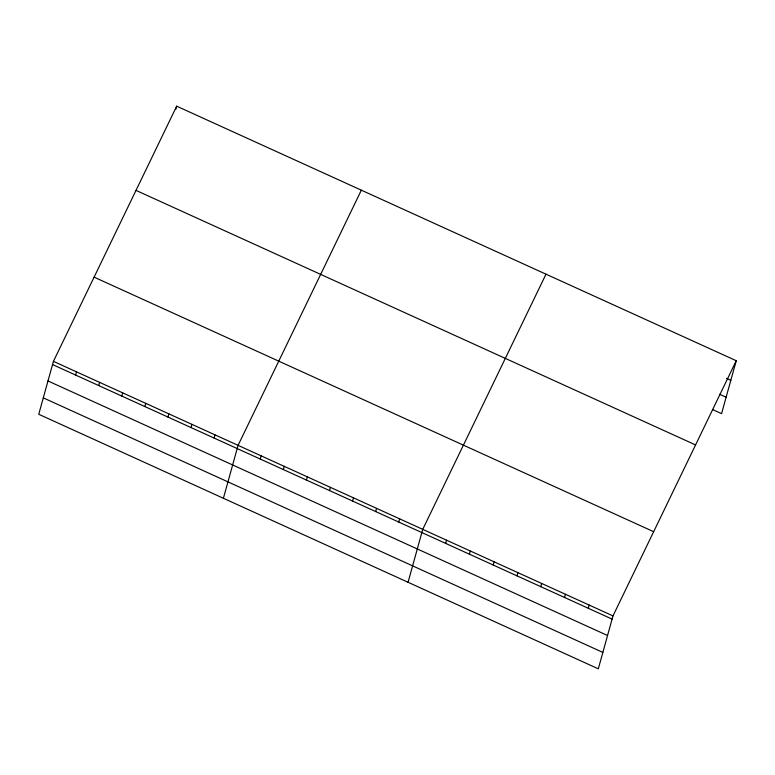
<?xml version="1.0" encoding="UTF-8"?>
<svg xmlns="http://www.w3.org/2000/svg" width="775" height="775" viewBox="0 0 775 775"><rect width="100%" height="100%" fill="white"/><g stroke="black" fill="none" stroke-linecap="round" stroke-linejoin="round"><path stroke-width="1.16" d="M53.427 361.353L38.75 414.276L598.31 668.825L612.986 615.902L736.25 360.724L176.69 106.175L53.427 361.353L612.986 615.902M75.621 375.061L76.512 371.855M98.706 385.553L99.587 382.356M175.799 109.372L176.69 106.175M121.782 396.054L122.673 392.857M144.867 406.555L145.748 403.358M167.952 417.057L168.834 413.86M191.028 427.558L191.919 424.361M214.113 438.059L214.995 434.862M223.403 498.277L238.08 445.354L361.344 190.175M260.274 459.062L261.165 455.855M283.359 469.563L284.241 466.356M306.435 480.054L307.326 476.858M329.52 490.556L330.412 487.359M352.606 501.057L353.487 497.86M375.681 511.558L376.573 508.361M398.767 522.059L399.658 518.863M408.057 582.277L422.733 529.364L545.997 274.176M445.635 543.382L446.516 540.175M469.408 554.193L470.299 550.996M493.191 565.014L494.082 561.817M516.973 575.835L517.865 572.638M540.756 586.656L541.648 583.449M564.539 597.467L565.421 594.27M588.322 608.288L589.203 605.091M736.25 360.724L721.573 413.647L712.923 409.713M726.485 378.365L730.815 380.331M719.636 394.291L726.127 397.236M136.013 190.388L695.572 444.937M94.104 277.15L653.664 531.698M52.535 364.56L612.105 619.109M47.992 380.961L607.552 635.51M43.303 397.866L602.863 652.414"/></g></svg>
